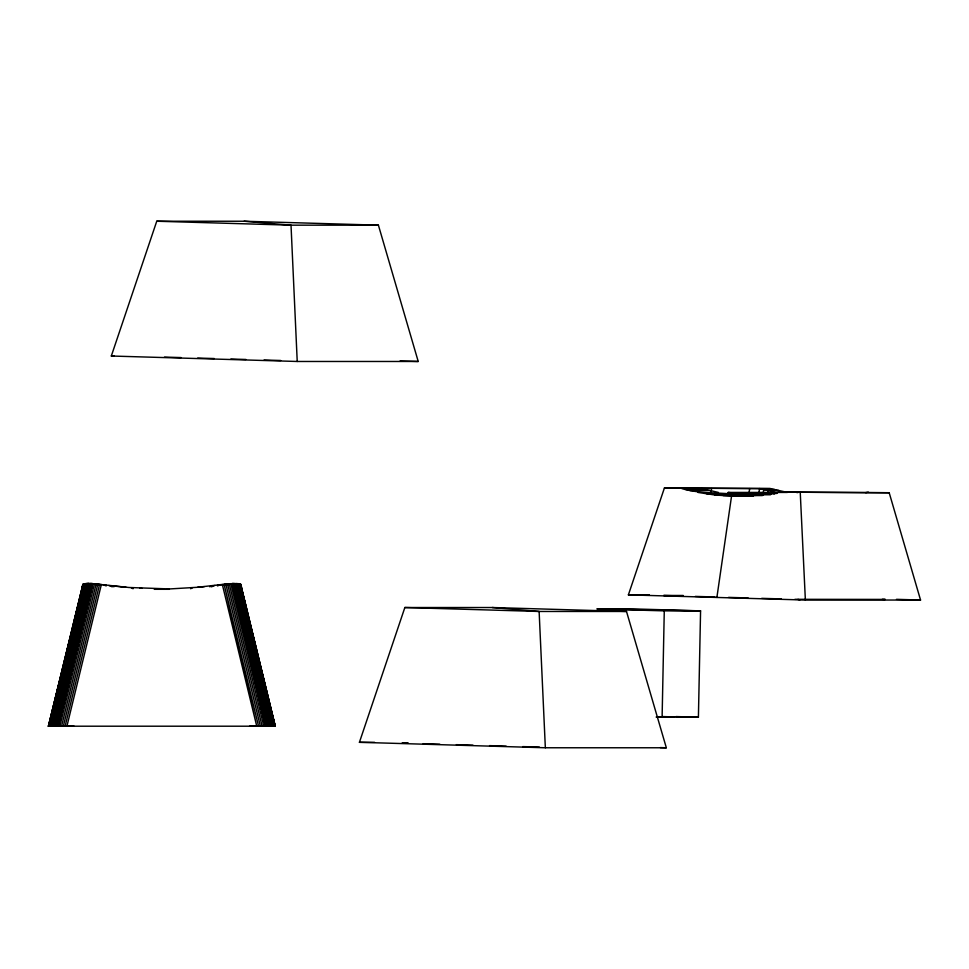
<?xml version="1.0" encoding="UTF-8"?>
<svg xmlns="http://www.w3.org/2000/svg" width="969" height="969" viewBox="0 0 969 969"><rect width="100%" height="100%" fill="white"/><g stroke="black" fill="none" stroke-linecap="round" stroke-linejoin="round"><path stroke-width="1.45" d="M662.106 717.23L664.274 610.87L700.575 610.87L698.407 717.23L656.134 717.048M728.022 494.88L728.276 492.434L766.382 492.434L774.812 493.693L736.706 493.693L736.452 496.14M163.737 589.297L197.615 587.275L224.372 584.21M716.89 597.449L731.547 496.128L752.731 496.08M711.016 492.204L711.597 488.582M727.876 494.856L728.276 492.434L753.616 495.547M749.11 492.204L749.703 488.582M758.993 492.204L759.587 488.582L776.266 492.434L787.422 492.434L770.331 488.582L664.395 488.061L628.396 594.857L805.372 600.041L920.55 600.041L889.191 492.724L779.609 492.119L758.933 495.195L738.378 496.116M763.16 493.173L763.754 489.539L774.606 489.539M767.533 492.93L767.92 490.508L778.87 490.508M92.867 583.592L58.225 726.205L91.243 583.508L128.841 587.48L163.809 588.728M88.554 583.435L52.641 726.205L86.229 583.508L91.243 583.508L56.662 726.205L48.45 726.205L83.019 584.259L88.554 583.435L53.864 726.193L48.45 726.205L83.443 584.004L49.249 726.205L83.08 584.21M82.195 587.311L82.922 587.275L82.147 587.48M82.353 586.645L82.559 585.809M82.813 584.755L48.45 726.193L65.129 726.193L99.613 584.246L101.915 585.01M91.243 583.508L55.209 726.193L89.754 583.459M58.225 726.205L92.6 583.58L96.428 585.01M49.249 726.205L84.473 583.701L49.855 726.193L85.284 583.592L50.63 726.205L86.229 583.508L51.563 726.193L49.249 726.205L83.831 583.859M50.63 726.205L85.442 583.58M52.641 726.205L87.331 583.459M59.86 726.205L94.477 583.701M61.568 726.205L96.149 583.859M97.506 584.004L100.049 585.01L97.845 584.041L63.336 726.205L66.934 726.193L101.37 584.489M55.209 726.193L90.48 583.483M111.314 356.023L156.748 221.235L244.127 221.235L378.407 225.171L418.22 361.473L297.229 361.473L111.314 356.023L114.342 356.023M359.426 742.315L404.86 607.527L492.24 607.527L626.507 611.463L666.333 747.765L545.341 747.765L359.426 742.315L374.543 742.315M221.78 585.01L233.808 583.459L240.821 584.489L239.404 583.75M217.468 585.918L220.193 584.791M190.614 588.74L192.601 587.638M199.493 587.105L201.891 586.887M204.338 586.645L197.615 587.275M209.728 586.778L212.054 585.809M211.46 586.826L214.779 585.482M226.189 584.004L223.645 585.01L225.825 584.041L260.358 726.205M226.564 584.586L228.745 583.75M227.267 585.01L232.378 583.508L267.032 726.193L265.47 726.205L230.828 583.592M201.104 587.275L202.412 586.826M241.451 587.081L240.772 587.275L241.499 587.311L241.305 586.475M865.705 492.64L868.309 492.119M796.93 492.64L799.607 492.119M121.295 586.826L124.202 587.105M217.577 585.143L219.878 585.01M249.602 726.205L258.566 726.205L224.081 584.246L256.761 726.193L222.325 584.489M378.407 225.171L291.015 225.171L156.748 221.235M664.395 488.061L770.331 488.582M685.858 489.539L705.88 489.539M689.928 490.508L710.059 490.508M681.801 488.582C701.944 494.578 723.14 491.792 743.732 495.547M779.609 492.119L889.191 492.724M772.717 493.427L777.041 493.427M706.353 493.693L726.823 493.693M765.11 494.408L771.058 494.408M763.051 494.638L770.512 494.638M698.055 492.434L714.662 494.965L735.253 494.965M745.137 494.965L762.724 494.965M757.504 495.292L763.475 495.292M723.104 495.547L762.409 495.547M749.134 495.837L752.126 495.837M743.732 496.043L752.647 496.043M745.197 496.104L752.695 496.092M126.079 587.275L114.281 586.1M154.289 589.297L169.405 589.297M649.339 594.857L628.396 594.857L648.964 595.22M683.23 595.475L663.644 595.475L683.266 596.044M794.907 599.314L885.303 599.411L882.287 599.314M597.146 608.92L633.435 608.92L700.575 610.87L597.146 608.92L664.274 610.87M626.507 611.463L539.127 611.463L404.86 607.527M275.244 726.205L240.663 584.246L275.244 726.205L48.45 726.205L71.524 726.205M408.082 743.078L402.05 743.078L408.082 743.247M539.333 747.002L522.739 746.614M752.562 496.152L731.547 496.128L714.662 494.965M66.934 726.193L74.116 726.205M400.088 360.94L418.22 361.473M164.5 357.089L181.094 357.573M197.688 358.058L214.294 358.542M230.888 359.039L245.969 359.475M264.077 360.008L280.671 360.492M896.482 599.327L920.55 600.041M695.33 596.407L714.94 596.977M728.518 597.376L748.129 597.946M761.707 598.345L781.329 598.915M676.023 716.576L698.407 717.23M662.469 716.563L674.121 716.903L657.43 716.697M660.289 747.584L666.333 747.765M423.174 743.695L439.769 744.18M456.363 744.664L472.957 745.149M489.551 745.633L506.145 746.118M139.742 588.159L141.837 588.256M103.501 584.791L106.118 585.143M244.127 221.235L291.015 225.171L297.229 361.473M492.24 607.527L539.127 611.463L545.341 747.765M701.713 488.582L718.392 492.434M797.923 599.411L799.897 599.872M103.828 585.01L106.227 585.918M94.95 583.75L97.13 584.586M108.916 585.482L112.234 586.826M111.641 585.809L113.967 586.778M121.803 586.887L122.591 587.275M131.094 587.638L133.08 588.74M269.031 704.172L270.109 708.581M273.73 723.274L274.445 726.205L239.864 583.859M275.16 726.205L240.348 584.041L274.893 726.205M236.242 583.459L271.054 726.205L269.83 726.193L235.14 583.435L271.054 726.205L236.811 583.483M239.222 583.701L273.839 726.205M238.41 583.592L273.064 726.205L237.441 583.508L272.132 726.205M233.808 583.459L268.486 726.193M229.217 583.701L263.834 726.205M227.545 583.859L262.127 726.205M232.378 583.508L265.47 726.205M800.261 492.724L805.372 600.041"/></g></svg>
